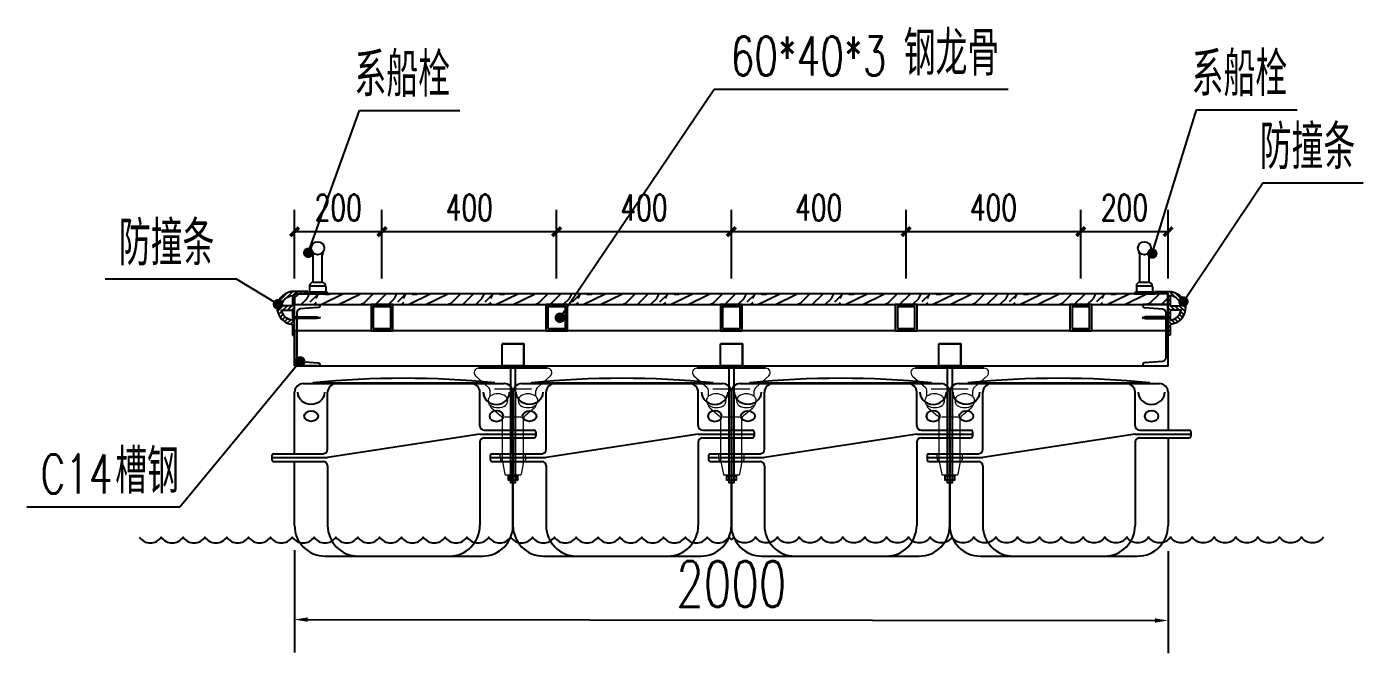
# Model space of a CAD drawing. Extents: x -31693 to 132909863, y -42052423 to 151957.
# Drawn here: x 275773 to 306373, y 33867 to 48212 of the extents above; entities that cross this region are included whole.
import ezdxf

# ---------------------------------------------------------------- set-up
doc = ezdxf.new("R2010")
doc.units = 0
doc.header["$LTSCALE"] = 1000
doc.header["$MEASUREMENT"] = 0
for name, color, linetype in [('DIM_LEAD', 3, 'Continuous'), ('PUB_DIM', 3, 'Continuous'), ('PUB_TEXT', 7, 'Continuous'), ('W-bridge approach引桥', 4, 'Continuous'), ('W-FLOAT_BOWL浮筒', 253, 'Continuous'), ('W-STEEL_FRAME钢架', 3, 'Continuous'), ('W-WOOD_FLOOR木地板', 30, 'Continuous'), ('W-WOOD_STUD木龙骨', 25, 'Continuous'), ('变形缝', 4, 'Continuous'), ('塑木板', 32, 'Continuous'), ('尺寸', 6, 'Continuous'), ('短销钉', 253, 'Continuous'), ('螺栓', 146, 'Continuous'), ('边梁（14a槽钢', 3, 'Continuous'), ('龙骨', 10, 'Continuous')]:
    doc.layers.add(name, color=color, linetype=linetype)
doc.layers.add('伯利恒浮筒', color=5, linetype='Continuous', lineweight=5)
doc.styles.add('_TCH_DIM', font='SIMPLEX', dxfattribs={"bigfont": 'GBCBIG'})
doc.styles.add('_TCH_DIM_T3', font='SIMPLEX', dxfattribs={"width": 0.705882, "bigfont": 'GBCBIG'})
doc.styles.add('STANDARD_T3', font='simplex.shx', dxfattribs={"width": 0.7, "bigfont": 'gbcbig.shx'})
doc.dimstyles.new('_TCH_ARCH&&20', dxfattribs={"dimtxt": 59.5, "dimasz": 20, "dimexe": 50, "dimexo": 60, "dimgap": 25.25, "dimtad": 1, "dimdec": 0, "dimzin": 0, "dimdsep": 46, "dimtxsty": '_TCH_DIM_T3', "dimblk": 'ARCHTICK', "dimcen": 0.09, "dimclrt": 7, "dimazin": 2, "dimtfac": 1, "dimtdec": 0, "dimtix": 1, "dimtmove": 2, "dimatfit": 3, "dimfxl": 0, "dimtolj": 1, "dimtzin": 0, "dimarcsym": 0})
doc.dimstyles.new('W&&30', dxfattribs={"dimtxt": 105, "dimasz": 30, "dimexe": 75, "dimexo": 90, "dimgap": 30, "dimtad": 1, "dimdec": 0, "dimzin": 0, "dimdsep": 46, "dimtxsty": 'STANDARD_T3', "dimcen": 0.09, "dimclrd": 1, "dimclre": 1, "dimclrt": 7, "dimazin": 2, "dimtfac": 1, "dimtdec": 0, "dimtix": 1, "dimtmove": 2, "dimatfit": 3, "dimfxl": 0, "dimtolj": 1, "dimtzin": 0, "dimarcsym": 0})

# ---------------------------------------------------------------- blocks, each defined once
blk = doc.blocks.new('blhft')
at = {"layer": 'W-FLOAT_BOWL浮筒'}
for p, q in [((-250, 234.5), (-250, 375)), ((-230, 395), (230, 395)), ((-208.5, 397), (208.2, 397)), ((-208.5, 397), (-208.5, 395)), ((-174.3, 244.5), (-174.3, 375)), ((174.3, 298.5), (174.3, 375)), ((208.2, 397), (208.2, 395)), ((250, 375), (250, 288.5)), ((174.3, 279.5), (-174.3, 225.5)), ((174.3, 279.5), (302.1, 279.5)), ((184.3, 288.5), (298.1, 288.5)), ((174.3, 260.5), (174.3, 70)), ((184.3, 270.5), (298.1, 270.5)), ((250, 270.5), (250, 70)), ((-302, 225.5), (-174.3, 225.5)), ((-298, 234.5), (-184.3, 234.5)), ((-298, 216.5), (-184.3, 216.5)), ((-250, 70), (-250, 216.5)), ((-174.3, 206.5), (-174.3, 70)), ((-180, 0), (180, 0))]:
    blk.add_line(p, q, dxfattribs=at)
at = {"layer": 'W-FLOAT_BOWL浮筒', "ltscale": 0.5}
for p, q in [((302.1, 284.5), (302.1, 274.5)), ((-302, 230.5), (-302, 220.5))]:
    blk.add_line(p, q, dxfattribs=at)
at = {"layer": 'W-FLOAT_BOWL浮筒'}
for centre, radius, start, end in [((-0.2, -1768.5), 2175.5, 84.5043, 95.4957), ((-230, 375), 20, 90, 180), ((-154.3, 375), 20, 90, 180), ((154.3, 375), 20, 0, 90), ((230, 375), 20, 0, 90), ((184.3, 298.5), 10, 180, 270), ((184.3, 260.5), 10, 90, 180), ((298.1, 274.5), 4, 270, 0), ((-298, 220.5), 4, 180, 270), ((-184.3, 244.5), 10, 270, 0), ((-184.3, 206.5), 10, 0, 90), ((-180, 70), 70, 180, 270), ((-104.3, 70), 70, 180, 270), ((104.3, 70), 70, 270, 0), ((180, 70), 70, 270, 0)]:
    blk.add_arc(centre, radius, start, end, dxfattribs=at)
at = {"layer": 'W-FLOAT_BOWL浮筒', "ltscale": 0.5}
for centre, start, end in [((298.1, 284.5), 0, 90), ((-298, 230.5), 90, 180)]:
    blk.add_arc(centre, 4, start, end, dxfattribs=at)
at = {"layer": 'W-FLOAT_BOWL浮筒', "extrusion": (0, 0, -1)}
blk.add_ellipse((-212.1, 375), major_axis=(-30.4, 0), ratio=0.921809, start_param=3.141593, end_param=6.283185, dxfattribs=at)
at = {"layer": 'W-FLOAT_BOWL浮筒'}
blk.add_ellipse((211.9, 375.4), major_axis=(30.4, 0.1), ratio=0.921809, start_param=3.141593, end_param=6.283185, dxfattribs=at)
blk.add_ellipse((-212.1, 320.5), major_axis=(-16, 0), ratio=0.75, dxfattribs=at)
at = {"layer": 'W-FLOAT_BOWL浮筒', "extrusion": (0, 0, -1)}
blk.add_ellipse((212.1, 320.5), major_axis=(16, 0), ratio=0.75, dxfattribs=at)
blk = doc.blocks.new('dxd')
at = {"layer": '短销钉', "lineweight": 13}
for p, q in [((-77.5, 244.5), (-77.5, 246.5)), ((-77.5, 246.5), (77.5, 246.5)), ((77.5, 244.5), (77.5, 246.5)), ((-85.7, 227.1), (-55.8, 200.2)), ((-79, 244.5), (79, 244.5)), ((85.7, 227.1), (55.8, 200.2)), ((-52.5, 180.1), (-52.5, 192.7)), ((-42.5, 197.2), (42.5, 197.2)), ((52.5, 180.1), (52.5, 192.7)), ((-48.8, 152.9), (-27.7, 135.8)), ((-24, 30), (-24, 128)), ((-19.2, 132.8), (19.2, 132.8)), ((24, 30), (24, 128)), ((48.8, 152.9), (27.7, 135.8)), ((-29, 38.9), (-29, 45)), ((-26, 48), (-24, 48)), ((-6, 39), (-6, 44.3)), ((6, 39), (6, 44.3)), ((26, 48), (24, 48)), ((29, 38.9), (29, 45)), ((-24, 30), (24, 30)), ((-24, 30), (-18.4, 2)), ((-16, 0), (16, 0)), ((24, 30), (18.4, 2))]:
    blk.add_line(p, q, dxfattribs=at)
at = {"layer": '短销钉', "lineweight": 13, "ltscale": 0.1}
for p, q in [((-18.4, 2), (-18, 0)), ((-18, 0), (-16, 0)), ((16, 0), (18, 0)), ((18.4, 2), (18, 0))]:
    blk.add_line(p, q, dxfattribs=at)
at = {"layer": '短销钉', "lineweight": 13}
for centre, radius, start, end in [((0, -1254.1), 1502.6, 87.0435, 92.9565), ((-79, 234.5), 10, 90, 228.0009), ((79, 234.5), 10, 311.9991, 90), ((-62.5, 192.7), 10, 0, 48.0009), ((-34.5, 154.5), 31.4, 56.4166, 122.8531), ((34.5, 154.5), 31.3, 57.1287, 123.6019), ((62.5, 192.7), 10, 131.9991, 180), ((-43.5, 170), 13.5, 126.5657, 231), ((-42.5, 160.6), 10, 184.1479, 231), ((-34.5, 185.6), 31.4, 236.1381, 303.5569), ((-25.5, 170), 13.5, 308.3696, 51.9011), ((25.5, 170), 13.5, 128.0989, 231.6304), ((34.5, 185.6), 31.4, 236.4385, 303.8665), ((42.5, 160.6), 10, 309, 355.8521), ((43.5, 170), 13.5, 309, 53.4343), ((-34, 128), 10, 0, 51), ((34, 128), 10, 129, 180), ((-26, 45), 3, 90, 180), ((-3, 44.3), 3, 115.3769, 180), ((0, 38), 10, 64.6231, 115.3769), ((3, 44.3), 3, 0, 64.6231), ((26, 45), 3, 0, 90), ((-16, 2.5), 2.5, 191.3099, 270), ((16, 2.5), 2.5, 270, 348.6901)]:
    blk.add_arc(centre, radius, start, end, dxfattribs=at)
for centre, major_axis, start_param, end_param in [((-23, 38.9), (0, -9), 4.712389, 6.115737), ((0, 39), (0, 9), 1.570796, 4.712389)]:
    blk.add_ellipse(centre, major_axis=major_axis, ratio=0.666667, start_param=start_param, end_param=end_param, dxfattribs=at)
at = {"layer": '短销钉', "lineweight": 13, "extrusion": (0, 0, -1)}
blk.add_ellipse((23, 38.9), major_axis=(0, -9), ratio=0.666667, start_param=4.712389, end_param=6.115737, dxfattribs=at)
blk = doc.blocks.new('短销固定件正视面')
at = {"layer": '塑木板', "color": 156}
blk.add_lwpolyline([(2149439.3, 351498.7), (2149442.3, 351498.7), (2149489.3, 351498.7), (2149489.3, 351451.7), (2149489.3, 351448.7), (2149439.3, 351448.7)], close=True, dxfattribs=at)
at = {"layer": '塑木板', "color": 5}
blk.add_lwpolyline([(2149489.3, 351448.7), (2149489.3, 351498.7), (2149439.3, 351498.7)], dxfattribs=at)
at = {"layer": '螺栓', "color": 156}
blk.add_lwpolyline([(2149458.3, 351448.7), (2149458.3, 351181.7), (2149470.3, 351181.7), (2149470.3, 351448.7)], dxfattribs=at)
for points in [[(2149453.8, 351196.7), (2149474.8, 351196.7), (2149474.8, 351186.7), (2149453.8, 351186.7)], [(2149455.3, 351198.7), (2149473.3, 351198.7), (2149473.3, 351196.7), (2149455.3, 351196.7)], [(2149458.8, 351196.7), (2149469.8, 351196.7), (2149469.8, 351186.7), (2149458.8, 351186.7)]]:
    blk.add_lwpolyline(points, close=True, dxfattribs=at)
blk = doc.blocks.new('*U11')
at = {"color": 5}
for p, q in [((2.5, -13.4), (-2.5, -14.2)), ((2.5, -13.4), (-2.5, -14.2)), ((2.5, -15.4), (-2.5, -16.2)), ((2.5, -15.4), (-2.5, -16.2)), ((2.5, -17.4), (-2.5, -18.2)), ((2.5, -17.4), (-2.5, -18.2)), ((2.5, -19.4), (-2.5, -20.2)), ((2.5, -19.4), (-2.5, -20.2)), ((2.5, -19.4), (-2.5, -20.2)), ((2.5, -19.4), (-2.5, -20.2)), ((2.5, -21.4), (-2.5, -22.2)), ((2.5, -21.4), (-2.5, -22.2)), ((2.5, -21.4), (-2.5, -22.2)), ((2.5, -21.4), (-2.5, -22.2)), ((2.5, -23.4), (-2.5, -24.2)), ((2.5, -23.4), (-2.5, -24.2)), ((2.5, -25.4), (-2.5, -26.2)), ((2.5, -25.4), (-2.5, -26.2)), ((2.5, -27.4), (-2.5, -28.2)), ((2.5, -27.4), (-2.5, -28.2)), ((2.5, -29.4), (-2.5, -30.2)), ((2.5, -29.4), (-2.5, -30.2)), ((2.5, -29.4), (-2.5, -30.2)), ((2.5, -29.4), (-2.5, -30.2)), ((-1.9, -52.5), (-1.9, -1)), ((-1.9, -1), (1.8, -1)), ((1.8, -1), (1.8, -52.5)), ((2.5, -31.4), (-2.5, -32.2)), ((2.5, -31.4), (-2.5, -32.2)), ((2.5, -31.4), (-2.5, -32.2)), ((2.5, -31.4), (-2.5, -32.2)), ((2.5, -33.4), (-2.5, -34.2)), ((2.5, -33.4), (-2.5, -34.2)), ((2.5, -35.4), (-2.5, -36.2)), ((2.5, -35.4), (-2.5, -36.2)), ((2.5, -37.4), (-2.5, -38.2)), ((2.5, -37.4), (-2.5, -38.2)), ((2.5, -39.4), (-2.5, -40.2)), ((2.5, -39.4), (-2.5, -40.2)), ((2.5, -39.4), (-2.5, -40.2)), ((2.5, -39.4), (-2.5, -40.2)), ((2.5, -41.4), (-2.5, -42.2)), ((2.5, -41.4), (-2.5, -42.2)), ((2.5, -41.4), (-2.5, -42.2)), ((2.5, -41.4), (-2.5, -42.2)), ((2.5, -43.4), (-2.5, -44.2)), ((2.5, -43.4), (-2.5, -44.2)), ((2.5, -46.4), (-2.5, -47.2)), ((2.5, -46.4), (-2.5, -47.2)), ((2.5, -48.4), (-2.5, -49.2)), ((2.5, -48.4), (-2.5, -49.2)), ((2.5, -48.4), (-2.5, -49.2)), ((2.5, -48.4), (-2.5, -49.2)), ((2.5, -50.4), (-2.5, -51.2)), ((2.5, -50.4), (-2.5, -51.2)), ((2.5, -50.4), (-2.5, -51.2)), ((2.5, -50.4), (-2.5, -51.2)), ((2.5, -52.4), (-2.5, -53.2)), ((2.5, -52.4), (-2.5, -53.2)), ((2.5, -52.4), (-2.5, -53.2)), ((0, -60), (-1.9, -52.5)), ((2, -54.5), (-1.9, -55.1)), ((1.5, -56.6), (-1.4, -57)), ((1, -58.6), (-0.9, -59)), ((1.8, -52.5), (0, -60))]:
    blk.add_line(p, q, dxfattribs=at)
blk.add_lwpolyline([(-3.2, 0), (-2.2, -1), (2.2, -1), (3.2, 0)], close=True, dxfattribs=at)
blk = doc.blocks.new('*D25')
at = {"layer": 'Defpoints', "color": 0, "transparency": 16777216}
for p in [(232384.4, 23041.6), (234384.4, 23039.6), (234384.2, 22790.9)]:
    blk.add_point(p, dxfattribs=at)
at = {"layer": 'PUB_DIM', "color": 1, "lineweight": -2, "transparency": 16777216}
for p, q in [((232384.3, 22951.6), (232384.1, 22718)), ((234384.3, 22949.6), (234384.1, 22715.9)), ((232414.2, 22793), (234354.2, 22791))]:
    blk.add_line(p, q, dxfattribs=at)
at = {"layer": 'PUB_DIM', "color": 1, "transparency": 16777216}
for points in [[(232414.2, 22798), (232414.2, 22788), (232384.2, 22793)], [(234354.2, 22796), (234354.2, 22786), (234384.2, 22790.9)]]:
    blk.add_solid(points, dxfattribs=at)
at = {"layer": 'PUB_DIM', "color": 7, "transparency": 16777216, "insert": (233384.3, 22874.5), "char_height": 105, "attachment_point": 5, "rotation": 359.9405, "style": 'STANDARD_T3'}
blk.add_mtext('\\A1;2000', dxfattribs=at)
blk = doc.blocks.new('A$C0837b8cf')
at = {"layer": 'W-STEEL_FRAME钢架'}
blk.add_lwpolyline([(0, 0), (0, 140), (58, 140), (58, 137.5, -0.414214), (53.8, 133.2), (13, 130.1, 0.385314), (5.3, 121.7), (5.3, 18.3, 0.385314), (13, 9.9), (53.8, 6.8, -0.414214), (58, 2.5), (58, 0)], format="xyb", close=True, dxfattribs=at)
blk = doc.blocks.new('_ArchTick')
at = {"color": 0, "linetype": 'ByBlock', "const_width": 0.4}
blk.add_lwpolyline([(-0.5, -0.5), (0.5, 0.5)], dxfattribs=at)
blk = doc.blocks.new('*D26')
at = {"layer": 'Defpoints', "color": 0, "transparency": 16777216}
for p in [(232984.4, 23681.2), (232584.4, 23514.1), (232984.4, 23514.1)]:
    blk.add_point(p, dxfattribs=at)
at = {"layer": 'PUB_DIM', "color": 0, "lineweight": -2, "transparency": 16777216}
for p, q in [((232584.4, 23574.1), (232584.4, 23731.2)), ((232984.4, 23574.1), (232984.4, 23731.2)), ((232584.4, 23681.2), (232984.4, 23681.2))]:
    blk.add_line(p, q, dxfattribs=at)
at = {"layer": 'PUB_DIM', "color": 0, "lineweight": -2, "transparency": 16777216, "xscale": 20, "yscale": 20, "zscale": 20, "rotation": 180}
blk.add_blockref('_ArchTick', (232584.4, 23681.2), dxfattribs=at)
at = {"layer": 'PUB_DIM', "color": 0, "lineweight": -2, "transparency": 16777216, "xscale": 20, "yscale": 20, "zscale": 20}
blk.add_blockref('_ArchTick', (232984.4, 23681.2), dxfattribs=at)
at = {"layer": 'PUB_DIM', "color": 7, "transparency": 16777216, "insert": (232784.4, 23736.2), "char_height": 59.5, "attachment_point": 5, "style": '_TCH_DIM_T3'}
blk.add_mtext('\\A1;400', dxfattribs=at)
blk = doc.blocks.new('*D27')
at = {"layer": 'Defpoints', "color": 0, "transparency": 16777216}
for p in [(233384.4, 23681.2), (232984.4, 23514.1), (233384.4, 23514.1)]:
    blk.add_point(p, dxfattribs=at)
at = {"layer": 'PUB_DIM', "color": 0, "lineweight": -2, "transparency": 16777216}
for p, q in [((232984.4, 23574.1), (232984.4, 23731.2)), ((233384.4, 23574.1), (233384.4, 23731.2)), ((232984.4, 23681.2), (233384.4, 23681.2))]:
    blk.add_line(p, q, dxfattribs=at)
at = {"layer": 'PUB_DIM', "color": 0, "lineweight": -2, "transparency": 16777216, "xscale": 20, "yscale": 20, "zscale": 20, "rotation": 180}
blk.add_blockref('_ArchTick', (232984.4, 23681.2), dxfattribs=at)
at = {"layer": 'PUB_DIM', "color": 0, "lineweight": -2, "transparency": 16777216, "xscale": 20, "yscale": 20, "zscale": 20}
blk.add_blockref('_ArchTick', (233384.4, 23681.2), dxfattribs=at)
at = {"layer": 'PUB_DIM', "color": 7, "transparency": 16777216, "insert": (233184.4, 23736.2), "char_height": 59.5, "attachment_point": 5, "style": '_TCH_DIM_T3'}
blk.add_mtext('\\A1;400', dxfattribs=at)
blk = doc.blocks.new('*D28')
at = {"layer": 'Defpoints', "color": 0, "transparency": 16777216}
for p in [(233784.4, 23681.2), (233384.4, 23514.1), (233784.4, 23514.1)]:
    blk.add_point(p, dxfattribs=at)
at = {"layer": 'PUB_DIM', "color": 0, "lineweight": -2, "transparency": 16777216}
for p, q in [((233384.4, 23574.1), (233384.4, 23731.2)), ((233784.4, 23574.1), (233784.4, 23731.2)), ((233384.4, 23681.2), (233784.4, 23681.2))]:
    blk.add_line(p, q, dxfattribs=at)
at = {"layer": 'PUB_DIM', "color": 0, "lineweight": -2, "transparency": 16777216, "xscale": 20, "yscale": 20, "zscale": 20, "rotation": 180}
blk.add_blockref('_ArchTick', (233384.4, 23681.2), dxfattribs=at)
at = {"layer": 'PUB_DIM', "color": 0, "lineweight": -2, "transparency": 16777216, "xscale": 20, "yscale": 20, "zscale": 20}
blk.add_blockref('_ArchTick', (233784.4, 23681.2), dxfattribs=at)
at = {"layer": 'PUB_DIM', "color": 7, "transparency": 16777216, "insert": (233584.4, 23736.2), "char_height": 59.5, "attachment_point": 5, "style": '_TCH_DIM_T3'}
blk.add_mtext('\\A1;400', dxfattribs=at)
blk = doc.blocks.new('*D29')
at = {"layer": 'Defpoints', "color": 0, "transparency": 16777216}
for p in [(234184.4, 23681.2), (233784.4, 23514.1), (234184.4, 23514.1)]:
    blk.add_point(p, dxfattribs=at)
at = {"layer": 'PUB_DIM', "color": 0, "lineweight": -2, "transparency": 16777216}
for p, q in [((233784.4, 23574.1), (233784.4, 23731.2)), ((234184.4, 23574.1), (234184.4, 23731.2)), ((233784.4, 23681.2), (234184.4, 23681.2))]:
    blk.add_line(p, q, dxfattribs=at)
at = {"layer": 'PUB_DIM', "color": 0, "lineweight": -2, "transparency": 16777216, "xscale": 20, "yscale": 20, "zscale": 20, "rotation": 180}
blk.add_blockref('_ArchTick', (233784.4, 23681.2), dxfattribs=at)
at = {"layer": 'PUB_DIM', "color": 0, "lineweight": -2, "transparency": 16777216, "xscale": 20, "yscale": 20, "zscale": 20}
blk.add_blockref('_ArchTick', (234184.4, 23681.2), dxfattribs=at)
at = {"layer": 'PUB_DIM', "color": 7, "transparency": 16777216, "insert": (233984.4, 23736.2), "char_height": 59.5, "attachment_point": 5, "style": '_TCH_DIM_T3'}
blk.add_mtext('\\A1;400', dxfattribs=at)
blk = doc.blocks.new('*D30')
at = {"layer": 'Defpoints', "color": 0, "transparency": 16777216}
for p in [(234384.4, 23681.2), (234184.4, 23514.1), (234384.4, 23514.1)]:
    blk.add_point(p, dxfattribs=at)
at = {"layer": 'PUB_DIM', "color": 0, "lineweight": -2, "transparency": 16777216}
for p, q in [((234184.4, 23574.1), (234184.4, 23731.2)), ((234384.4, 23574.1), (234384.4, 23731.2)), ((234184.4, 23681.2), (234384.4, 23681.2))]:
    blk.add_line(p, q, dxfattribs=at)
at = {"layer": 'PUB_DIM', "color": 0, "lineweight": -2, "transparency": 16777216, "xscale": 20, "yscale": 20, "zscale": 20, "rotation": 180}
blk.add_blockref('_ArchTick', (234184.4, 23681.2), dxfattribs=at)
at = {"layer": 'PUB_DIM', "color": 0, "lineweight": -2, "transparency": 16777216, "xscale": 20, "yscale": 20, "zscale": 20}
blk.add_blockref('_ArchTick', (234384.4, 23681.2), dxfattribs=at)
at = {"layer": 'PUB_DIM', "color": 7, "transparency": 16777216, "insert": (234284.4, 23736.2), "char_height": 59.5, "attachment_point": 5, "style": '_TCH_DIM_T3'}
blk.add_mtext('\\A1;200', dxfattribs=at)
blk = doc.blocks.new('*U21')
at = {"layer": '龙骨'}
for points in [[(-25, -30), (25, -30), (25, 30), (-25, 30)], [(-20, -25), (20, -25), (20, 25), (-20, 25)]]:
    blk.add_lwpolyline(points, close=True, dxfattribs=at)
blk = doc.blocks.new('*U22')
at = {"layer": '变形缝', "color": 0, "linetype": 'ByBlock', "lineweight": -2, "transparency": 16777216}
for p in [(0, 0), (400, 0), (800, 0), (1200, 0), (1600, 0)]:
    blk.add_blockref('*U21', p, dxfattribs=at)
blk = doc.blocks.new('A$C47c33f2f')
at = {"color": 4}
for p, q in [((12.5, 26), (12.5, 88)), ((33.5, 25.6), (33.5, 88)), ((0, 0), (46, 0)), ((43.5, 2.5), (2.5, 2.5)), ((2.5, 2.5), (2.5, 2.5)), ((4.5, 18), (4.5, 4.5)), ((4.5, 18), (41.5, 18)), ((4.5, 4.5), (41.5, 4.5)), ((12.5, 26), (31.5, 26)), ((41.5, 16), (41.5, 4.5))]:
    blk.add_line(p, q, dxfattribs=at)
blk.add_circle((23, 104), 15, dxfattribs=at)
for centre, radius, start, end in [((-4.8, 87.6), 17.3, 1.4825, 29.9307), ((50.8, 87.6), 17.3, 150.0693, 178.5175), ((2.5, 0), 2.5, 90, 180), ((2.5, 4.5), 2, 270, 0), ((12.5, 18), 8, 90, 180), ((31.5, 16), 10, 0, 90), ((43.5, 4.5), 2, 180, 270), ((43.5, 0), 2.5, 0, 90)]:
    blk.add_arc(centre, radius, start, end, dxfattribs=at)
at = {"layer": '尺寸'}
for p, q in [((0, 0), (0, 0)), ((0.5, 0), (0.5, 0)), ((43.5, 2.5), (43.5, 2.5)), ((45.5, 0), (45.5, 0))]:
    blk.add_line(p, q, dxfattribs=at)
blk = doc.blocks.new('*D40')
at = {"layer": 'Defpoints', "color": 0, "transparency": 16777216}
for p in [(232584.4, 23681.2), (232384.3, 23514.1), (232584.4, 23514.1)]:
    blk.add_point(p, dxfattribs=at)
at = {"layer": 'PUB_DIM', "color": 0, "lineweight": -2, "transparency": 16777216}
for p, q in [((232384.3, 23574.1), (232384.3, 23731.2)), ((232584.4, 23574.1), (232584.4, 23731.2)), ((232384.3, 23681.2), (232584.4, 23681.2))]:
    blk.add_line(p, q, dxfattribs=at)
at = {"layer": 'PUB_DIM', "color": 0, "lineweight": -2, "transparency": 16777216, "xscale": 20, "yscale": 20, "zscale": 20, "rotation": 180}
blk.add_blockref('_ArchTick', (232384.3, 23681.2), dxfattribs=at)
at = {"layer": 'PUB_DIM', "color": 0, "lineweight": -2, "transparency": 16777216, "xscale": 20, "yscale": 20, "zscale": 20}
blk.add_blockref('_ArchTick', (232584.4, 23681.2), dxfattribs=at)
at = {"layer": 'PUB_DIM', "color": 7, "transparency": 16777216, "insert": (232484.4, 23736.2), "char_height": 59.5, "attachment_point": 5, "style": '_TCH_DIM_T3'}
blk.add_mtext('\\A1;200', dxfattribs=at)
blk = doc.blocks.new('*D43')
at = {"layer": 'Defpoints', "color": 0, "transparency": 16777216}
for p in [(232584.4, 23681.2), (232384.3, 23514.1), (232584.4, 23514.1)]:
    blk.add_point(p, dxfattribs=at)
at = {"layer": 'PUB_DIM', "color": 0, "lineweight": -2, "transparency": 16777216}
for p, q in [((232384.3, 23574.1), (232384.3, 23731.2)), ((232584.4, 23574.1), (232584.4, 23731.2)), ((232384.3, 23681.2), (232584.4, 23681.2))]:
    blk.add_line(p, q, dxfattribs=at)
at = {"layer": 'PUB_DIM', "color": 0, "lineweight": -2, "transparency": 16777216, "xscale": 20, "yscale": 20, "zscale": 20, "rotation": 180}
blk.add_blockref('_ArchTick', (232384.3, 23681.2), dxfattribs=at)
at = {"layer": 'PUB_DIM', "color": 0, "lineweight": -2, "transparency": 16777216, "xscale": 20, "yscale": 20, "zscale": 20}
blk.add_blockref('_ArchTick', (232584.4, 23681.2), dxfattribs=at)
at = {"layer": 'PUB_DIM', "color": 7, "transparency": 16777216, "insert": (232484.4, 23736.2), "char_height": 59.5, "attachment_point": 5, "style": '_TCH_DIM_T3'}
blk.add_mtext('\\A1;200', dxfattribs=at)
blk = doc.blocks.new('$matou$00000176')
h = blk.add_hatch()
h.set_pattern_fill('橡胶', color=256, scale=2)
h.set_pattern_definition([(45, (1603524.1105, -995037.493), (-5.000000133, 5.000000133), []), (135, (1603535.242, -995037.493), (-5.000000133, -5.000000133), [1.6, -5.471068])])
edge = h.paths.add_edge_path(flags=16)
edge.add_line((0, 7.5), (0, -15.5))
edge.add_arc((2.6, 12.5), 28.1, 190.2424, 264.646, ccw=False)
edge.add_line((-25, 7.5), (0, 7.5))
edge = h.paths.add_edge_path(flags=16)
edge.add_arc((2.6, 12.5), 28.1, 95.354, 169.7576, ccw=False)
edge.add_line((0, 40.5), (0, 17.5))
edge.add_line((0, 17.5), (-25, 17.5))
edge = h.paths.add_edge_path()
edge.add_line((5, -50), (5, -25))
edge.add_line((5, -25), (5, 45))
edge.add_line((5, 45), (35, 45))
edge.add_line((35, 45), (35, 50))
edge.add_line((35, 50), (5, 50))
edge.add_arc((2.8, 12.2), 37.8, 86.6982, 265.7237)
edge.add_line((0, -25.5), (0, -50))
edge.add_line((0, -50), (5, -50))
for p, q in [((35, 50), (5, 50)), ((5, 45), (35, 45)), ((5, -25), (5, 45)), ((35, 45), (35, 50)), ((0, -25.5), (0, -50)), ((5, -50), (5, -25)), ((5, -25), (5, -25)), ((0, -50), (5, -50))]:
    blk.add_line(p, q)
for points in [[(-25, 17.5, -0.336555), (0, 40.5), (0, 17.5)], [(0, 7.5), (0, -15.5, -0.336555), (-25, 7.5)]]:
    blk.add_lwpolyline(points, format="xyb", close=True)
blk.add_arc((2.8, 12.2), 37.8, 86.6982, 265.7237)
blk = doc.blocks.new('ADad')
at = {"layer": 'W-WOOD_STUD木龙骨'}
h = blk.add_hatch(dxfattribs=at)
h.set_pattern_fill('木纹03', color=256, scale=100)
h.set_pattern_definition([(0, (-913740.49, -419590.98), (200, 200), [10, -190]), (90, (-913660.49, -419520.98), (-200, 200), [20, -180]), (45, (-913700.49, -419540.98), (0, 199.998082), [14.14, -42.42, 14.14, -28.28, 99, -85]), (45, (-913750.49, -419600.98), (0, 200), [14.142, -28.284, 14.142, -226.2]), (45, (-913680.49, -419580.98), (0, 200), [14.142, -268.700712]), (45, (-913660.49, -419590.98), (0, 200), [14.142, -268.700712]), (45, (-913690.49, -419570.98), (0, 200), [14.142, -268.700712]), (45, (-913700.49, -419560.98), (0, 200), [28.284, -254.558712]), (45, (-913650.49, -419410.98), (0, 200), [28.284, -254.558712]), (45, (-913720.49, -419550.98), (0, 200), [56.568, -226.274712]), (45, (-913730.49, -419540.98), (0, 200), [56.568, -226.274712]), (45, (-913600.49, -419480.98), (0, 200), [56.568, -226.274712]), (45, (-913740.49, -419520.98), (0, 200), [42.4264, -240.416312]), (45, (-913780.49, -419490.98), (0, 200), [42.4264, -240.416312]), (45, (-913760.49, -419510.98), (0, 200), [42.4264, -240.416312]), (45, (-913630.49, -419450.98), (0, 200), [70.71068, -212.132032]), (45, (-913650.49, -419440.98), (0, 200), [70.71068, -212.132032]), (45, (-913630.49, -419490.98), (0, 200), [98.99495, -183.847763]), (26.565051, (-913720.49, -419570.98), (200, 8e-08), [22.360678, -424.852916]), (26.565051, (-913680.49, -419510.98), (200, 8e-08), [22.360678, -424.852916]), (26.565051, (-913690.49, -419530.98), (200, 8e-08), [22.360678, -424.852916]), (26.565051, (-913730.49, -419590.98), (200, 8e-08), [44.72136, -402.492235]), (26.565051, (-913690.49, -419500.98), (200, 8e-08), [67.08204, -380.131556]), (26.565051, (-913710.49, -419490.98), (200, 8e-08), [89.44272, -357.770876]), (26.565051, (-913730.49, -419480.98), (200, 8e-08), [89.44272, -357.770876]), (26.565051, (-913760.49, -419420.98), (200, 8e-08), [89.44272, -357.770876]), (26.565051, (-913760.49, -419440.98), (200, 8e-08), [111.8034, -335.410195]), (26.565051, (-913750.49, -419460.98), (200, 8e-08), [111.8034, -335.410195]), (63.434949, (-913680.49, -419540.98), (1e-08, 200), [22.360678, -424.852916]), (63.434949, (-913710.49, -419560.98), (1e-08, 200), [22.360678, -424.852916]), (63.434949, (-913740.49, -419590.98), (1e-08, 200), [44.72136, -402.492235]), (63.434949, (-913680.49, -419560.98), (1e-08, 200), [44.72136, -402.492235]), (63.434949, (-913760.49, -419600.98), (1e-08, 200), [67.08204, -380.131556]), (63.434949, (-913780.49, -419600.98), (1e-08, 200), [89.44272, -357.770876]), (63.434949, (-913600.49, -419590.98), (1e-08, 200), [89.44272, -357.770876]), (63.434949, (-913670.49, -419570.98), (1e-08, 200), [89.44272, -357.770876]), (63.434949, (-913630.49, -419590.98), (1e-08, 200), [111.8034, -335.410195]), (63.434949, (-913650.49, -419580.98), (1e-08, 200), [111.8034, -335.410195])])
h.paths.add_polyline_path([(234384.4, 23514.2), (234384.4, 23539.2), (232384.4, 23539.2), (232384.4, 23514.2)])
at = {"color": 4}
for points in [[(232029.1, 22981.6, 0.520567), (232079.1, 22981.6, 0.520567), (232129.1, 22981.6, 0.520567), (232179.1, 22981.6, 0.520567), (232229.1, 22981.6, 0.520567), (232279.1, 22981.6, 0.520567), (232329.1, 22981.6, 0.520567), (232379.1, 22981.6, 0.520567), (232429.1, 22981.6, 0.520567), (232479.1, 22981.6, 0.520567), (232529.1, 22981.6, 0.520567), (232579.1, 22981.6, 0.520567), (232629.1, 22981.6, 0.520567), (232679.1, 22981.6, 0.520567), (232729.1, 22981.6, 0.520567), (232779.1, 22981.6, 0.520567), (232829.1, 22981.6, 0.520567), (232879.1, 22981.6, 0.520567), (232929.1, 22981.6, 0.520567), (232979.1, 22981.6, 0.520567), (233029.1, 22981.6, 0.520567), (233079.1, 22981.6, 0.520567), (233129.1, 22981.6, 0.520567), (233179.1, 22981.6, 0.520567), (233229.1, 22981.6, 0.520567), (233279.1, 22981.6, 0.520567), (233329.1, 22981.6, 0.520567), (233379.1, 22981.6, 0.064694), (233384.4, 22975.8, 0.064694)], [(234739.7, 22981.6, -0.520567), (234689.7, 22981.6, -0.520567), (234639.7, 22981.6, -0.520567), (234589.7, 22981.6, -0.520567), (234539.7, 22981.6, -0.520567), (234489.7, 22981.6, -0.520567), (234439.7, 22981.6, -0.520567), (234389.7, 22981.6, -0.520567), (234339.7, 22981.6, -0.520567), (234289.7, 22981.6, -0.520567), (234239.7, 22981.6, -0.520567), (234189.7, 22981.6, -0.520567), (234139.7, 22981.6, -0.520567), (234089.7, 22981.6, -0.520567), (234039.7, 22981.6, -0.520567), (233989.7, 22981.6, -0.520567), (233939.7, 22981.6, -0.520567), (233889.7, 22981.6, -0.520567), (233839.7, 22981.6, -0.520567), (233789.7, 22981.6, -0.520567), (233739.7, 22981.6, -0.520567), (233689.7, 22981.6, -0.520567), (233639.7, 22981.6, -0.520567), (233589.7, 22981.6, -0.520567), (233539.7, 22981.6, -0.520567), (233489.7, 22981.6, -0.520567), (233439.7, 22981.6, -0.520567), (233389.7, 22981.6, -0.064694), (233384.4, 22975.8, -0.064694)]]:
    blk.add_lwpolyline(points, format="xyb", dxfattribs=at)
at = {"layer": 'DIM_LEAD'}
for p, q in [((232991.8, 23484.1), (233345, 24007.1)), ((233345, 24007.1), (234018.2, 24007.1)), ((234348.1, 23631), (234449.4, 23959.9)), ((234449.4, 23959.9), (234679.7, 23959.9)), ((232415.7, 23632.8), (232532.8, 23958.5)), ((232532.8, 23958.5), (232763, 23958.5)), ((234419.4, 23521.1), (234600.9, 23792.8)), ((234600.9, 23792.8), (234831.2, 23792.8)), ((232251.1, 23572.5), (231950.6, 23572.5)), ((232346.2, 23515), (232251.1, 23572.5)), ((232397.3, 23384), (232121.3, 23050.4)), ((232121.3, 23050.4), (231771.2, 23050.4))]:
    blk.add_line(p, q, dxfattribs=at)
at = {"layer": 'DIM_LEAD', "const_width": 12}
for points in [[(232413.7, 23627.2, 1), (232417.7, 23638.5, 1)], [(234346.3, 23625.3, 1), (234349.9, 23636.7, 1)], [(234416, 23516.1, 1), (234422.7, 23526.1, 1)], [(232351.4, 23511.9, 1), (232341.1, 23518.2, 1)], [(232988.5, 23479.1, 1), (232995.2, 23489.1, 1)], [(232401.1, 23388.6, 1), (232393.4, 23379.3, 1)]]:
    blk.add_lwpolyline(points, format="xyb", close=True, dxfattribs=at)
at = {"layer": 'W-STEEL_FRAME钢架'}
blk.add_lwpolyline([(232384.3, 23374.1), (234384.4, 23374.1), (234384.4, 23454.1), (232384.3, 23454.1)], close=True, dxfattribs=at)
at = {"layer": 'W-WOOD_STUD木龙骨'}
blk.add_lwpolyline([(232384.4, 23514.2), (234384.4, 23514.2), (234384.4, 23539.2), (232384.4, 23539.2)], close=True, dxfattribs=at)
at = {"rotation": 90.00000000000001}
blk.add_blockref('*U11', (232383.2, 23484.1), dxfattribs=at)
at = {"xscale": -1, "rotation": 270}
blk.add_blockref('*U11', (234385.2, 23484.1), dxfattribs=at)
at = {"layer": 'W-bridge approach引桥'}
for p in [(232414.4, 23539.2), (234307.1, 23539.2)]:
    blk.add_blockref('A$C47c33f2f', p, dxfattribs=at)
at = {"layer": 'W-STEEL_FRAME钢架'}
blk.add_blockref('$matou$00000176', (232379.4, 23494.2), dxfattribs=at)
at = {"layer": 'W-STEEL_FRAME钢架', "yscale": -1, "rotation": 180}
blk.add_blockref('$matou$00000176', (234389, 23494.2), dxfattribs=at)
at = {"layer": 'W-WOOD_FLOOR木地板'}
blk.add_blockref('A$C0837b8cf', (232384.3, 23374.1), dxfattribs=at)
at = {"layer": 'W-WOOD_FLOOR木地板', "xscale": -1}
blk.add_blockref('A$C0837b8cf', (234384.4, 23374.1), dxfattribs=at)
at = {"layer": '伯利恒浮筒'}
for p in [(232634.4, 22938.4), (233134.4, 22938.4), (233634.4, 22938.4), (234134.4, 22938.4)]:
    blk.add_blockref('blhft', p, dxfattribs=at)
at = {"layer": '变形缝'}
blk.add_blockref('*U22', (232584.4, 23484.1), dxfattribs=at)
at = {"layer": '塑木板', "color": 0}
for p in [(-1916579.8, -328074.7), (-1916079.8, -328074.7), (-1915579.8, -328074.7)]:
    blk.add_blockref('短销固定件正视面', p, dxfattribs=at)
at = {"layer": '短销钉'}
for p in [(232884.4, 23124.1), (233384.4, 23124.1), (233884.4, 23124.1)]:
    blk.add_blockref('dxd', p, dxfattribs=at)
at = {"layer": 'PUB_TEXT', "color": 7, "style": '_TCH_DIM'}
for s, p in [('钢龙骨', (233778.9, 24038.6)), ('系船栓', (232521.5, 23990)), ('系船栓', (234438.2, 23991.4)), ('防撞条', (234594.1, 23824.3)), ('防撞条', (231982.1, 23604)), ('槽钢', (231973.7, 23081.9))]:
    blk.add_text(s, height=101.28, dxfattribs=at).set_placement(p)
at = {"layer": 'PUB_TEXT', "color": 7, "style": '_TCH_DIM', "width": 0.705882}
for s, p in [('60*40*3', (233382.9, 24038.6)), ('C14', (231802.7, 23081.9))]:
    blk.add_text(s, height=89.25, dxfattribs=at).set_placement(p)
at = {"layer": 'PUB_DIM'}
for p1, p2, distance, dimstyle, picture, middle in [((232384.3, 23514.1), (232584.4, 23514.1), 167.1, '_TCH_ARCH&&20', '*D40', (232484.4, 23736.2)), ((232384.3, 23514.1), (232584.4, 23514.1), 167.1, '_TCH_ARCH&&20', '*D43', (232484.4, 23736.2)), ((232584.4, 23514.1), (232984.4, 23514.1), 167.1, '_TCH_ARCH&&20', '*D26', (232784.4, 23736.2)), ((232984.4, 23514.1), (233384.4, 23514.1), 167.1, '_TCH_ARCH&&20', '*D27', (233184.4, 23736.2)), ((233384.4, 23514.1), (233784.4, 23514.1), 167.1, '_TCH_ARCH&&20', '*D28', (233584.4, 23736.2)), ((233784.4, 23514.1), (234184.4, 23514.1), 167.1, '_TCH_ARCH&&20', '*D29', (233984.4, 23736.2)), ((234184.4, 23514.1), (234384.4, 23514.1), 167.1, '_TCH_ARCH&&20', '*D30', (234284.4, 23736.2)), ((232384.4, 23041.6), (234384.4, 23039.6), -248.6, 'W&&30', '*D25', (233384.3, 22874.5))]:
    dim = blk.add_aligned_dim(p1=p1, p2=p2, distance=distance, dimstyle=dimstyle, dxfattribs=at)
    dim.commit()
    dim.dimension.update_dxf_attribs({"geometry": picture, "text_midpoint": middle})

msp = doc.modelspace()

# ---------------------------------------------------------------- block references
at = {"layer": '边梁（14a槽钢', "xscale": 10, "yscale": 10, "zscale": 10}
msp.add_blockref('ADad', (-2041938, -193292), dxfattribs=at)

doc.saveas('drawing.dxf')
